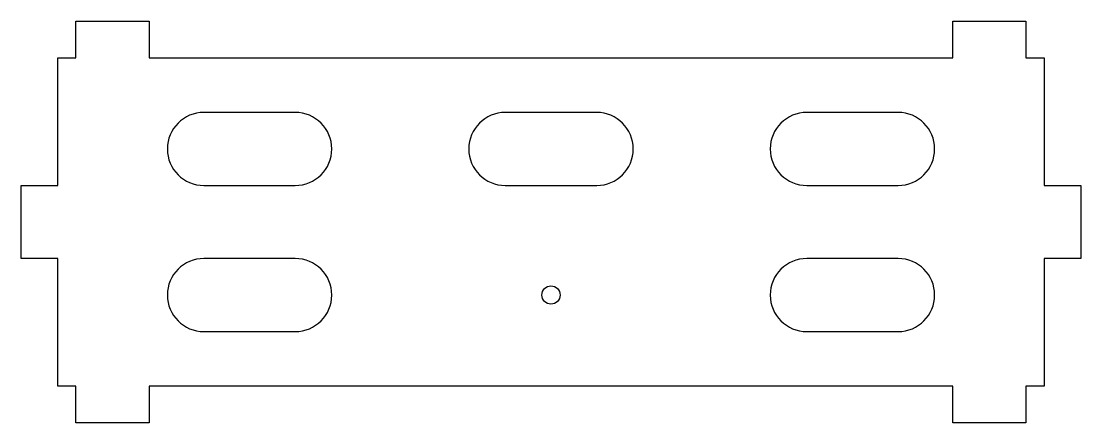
# Model space of a CAD drawing. Header units: inches. Extents: x -2.49 to 4.76, y -2.5 to 0.25.
import ezdxf

# ---------------------------------------------------------------- set-up
doc = ezdxf.new("R2010")
doc.units = ezdxf.units.IN
doc.layers.get('0').update_dxf_attribs({"linetype": 'CONTINUOUS'})

msp = doc.modelspace()

# ---------------------------------------------------------------- linework, layer by layer
msp.add_lwpolyline([(-2.2443, -0.875), (-2.2443, 0), (-2.1193, 0), (-2.1193, 0.25), (-1.6193, 0.25), (-1.6193, 0), (3.8807, 0), (3.8807, 0.25), (4.3807, 0.25), (4.3807, 0), (4.5057, 0), (4.5057, -0.875), (4.7557, -0.875), (4.7557, -1.375), (4.5057, -1.375), (4.5057, -2.25), (4.3807, -2.25), (4.3807, -2.5), (3.8807, -2.5), (3.8807, -2.25), (-1.6193, -2.25), (-1.6193, -2.5), (-2.1193, -2.5), (-2.1193, -2.25), (-2.2443, -2.25), (-2.2443, -1.375), (-2.4943, -1.375), (-2.4943, -0.875)], close=True)
for points in [[(-0.6193, -0.375), (-1.2443, -0.375, 1), (-1.2443, -0.875), (-0.6193, -0.875, 1)], [(1.4432, -0.375), (0.8182, -0.375, 1), (0.8182, -0.875), (1.4432, -0.875, 1)], [(2.8807, -0.875), (3.5057, -0.875, 1), (3.5057, -0.375), (2.8807, -0.375, 1)], [(-0.6193, -1.375), (-1.2443, -1.375, 1), (-1.2443, -1.875), (-0.6193, -1.875, 1)], [(3.5057, -1.375), (2.8807, -1.375, 1), (2.8807, -1.875), (3.5057, -1.875, 1)]]:
    msp.add_lwpolyline(points, format="xyb", close=True)
msp.add_circle((1.1307, -1.625), 0.0625)

doc.saveas('drawing.dxf')
